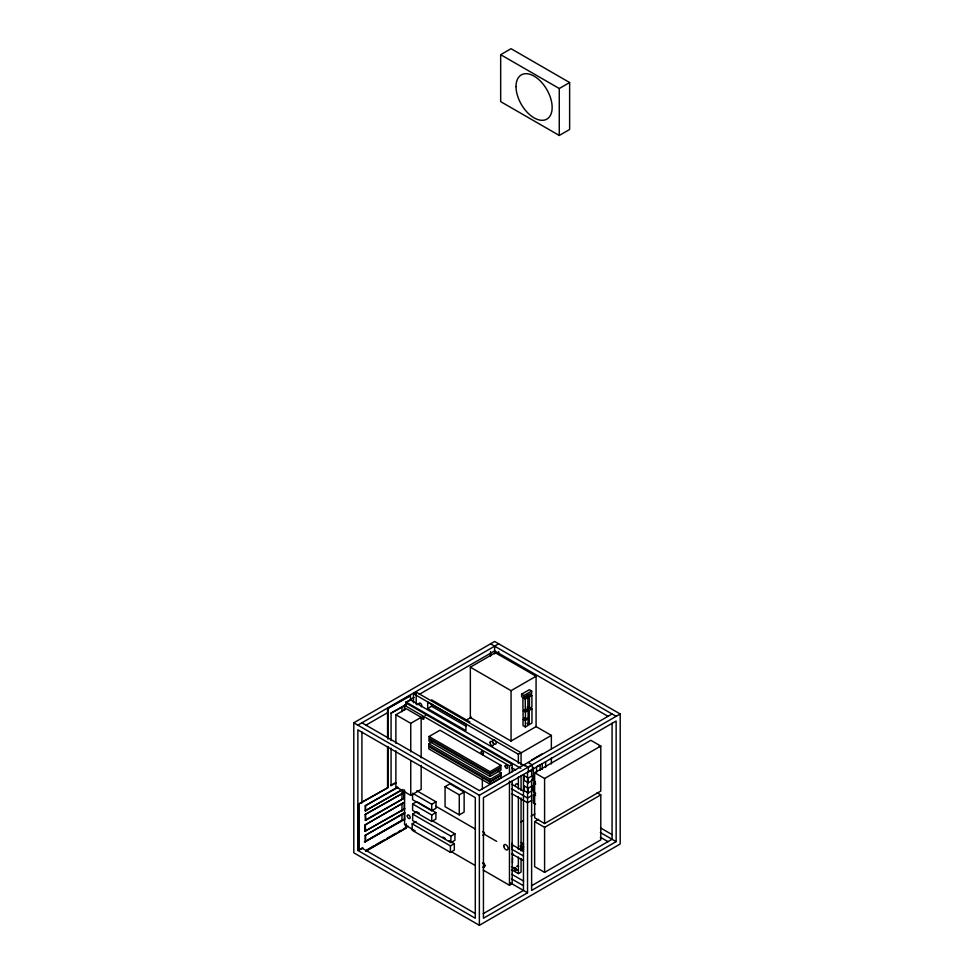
<?xml version="1.0" encoding="UTF-8"?>
<svg xmlns="http://www.w3.org/2000/svg" width="974" height="974" viewBox="0 0 974 974"><rect width="100%" height="100%" fill="white"/><g stroke="black" fill="none" stroke-linecap="round" stroke-linejoin="round"><path stroke-width="1.46" d="M500.673 54.678L511.046 48.7L569.632 82.534L569.632 129.481L559.271 135.459L500.673 101.637L500.673 54.678L559.271 88.512L569.632 82.534M353.793 722.793L494.634 641.476L620.207 713.979L620.207 843.983L479.366 925.3L353.793 852.798L353.793 722.793L479.366 795.295L620.207 713.979M357.86 725.143L498.7 643.826M387.567 737.403L387.567 708.609L410.298 695.485L410.687 700.026L405.914 702.339L405.914 704.92M413.487 702.765L413.487 693.707L416.202 692.137L521.066 752.683L521.066 764.773M387.567 708.609L410.687 695.716M365.822 725.24L387.871 712.505M414.011 697.421L410.103 699.673L524.937 765.966M419.21 694.413L494.634 650.875L608.153 716.414M405.914 702.339L410.298 699.807M470.345 667.178L495.352 652.726L536.077 676.236L536.077 726.616L511.058 741.056L470.345 717.546L470.345 667.178L511.058 690.676L536.077 676.236M512.178 771.871L512.178 764.31L407.302 703.764L390.684 713.333L404.941 705.553M395.882 743.284L395.882 714.758L406.316 708.743L421.17 717.327L421.17 757.857M427.683 708.548L465.925 730.622L465.925 724.157L427.683 702.071L427.683 708.548L431.579 706.296L465.998 726.166M395.882 714.758L410.748 723.341L421.17 717.327M429.084 736.514L439.968 730.232L500.904 765.406L500.904 767.232L490.019 773.526L429.084 738.341L429.084 736.514L490.019 771.7L500.904 765.406M466.363 720.054L471.44 717.12M497.434 770.799L501.196 772.966L501.196 774.878L490.263 781.197L428.779 745.707L428.779 743.795L432.432 741.689M521.638 694.17L529.357 689.714L531.682 691.053L531.682 693.573L523.963 698.029L521.638 696.69L521.638 694.17L523.963 695.509L531.682 691.053M527.104 698.407L527.104 695.521L529.576 694.097L531.901 695.436L531.901 706.966L529.43 708.39L527.104 707.051M525.266 699.125L527.871 697.628L527.871 709.145L525.266 710.643L522.941 709.303L522.941 697.786L525.266 699.125L525.266 710.643M527.104 695.521L529.43 696.86L531.901 695.436M357.86 850.448L475.3 918.251L475.3 797.645L357.86 729.843L357.86 850.448L363.034 847.989L358.554 850.119L358.554 804.159L387.956 787.637L387.956 746.729M395.724 782.621L390.684 785.531L396.114 782.852M358.554 804.159L387.956 787.637M525.753 709.23L528.078 710.582L528.078 717.534L525.424 719.068L523.099 717.716L523.099 710.764L524.864 709.742M527.811 708.524L529.637 707.465L531.962 708.816L531.962 723.049L529.235 724.619L526.91 723.28M523.099 710.764L525.424 712.104L528.078 710.582M526.91 709.048L529.235 710.387L531.962 708.816M403.078 789.451L365.238 810.843L365.238 805.79L397.514 787.162M365.238 805.79L397.903 787.382M523.026 719.141L525.351 720.48L528.115 718.885L528.115 725.374L525.351 726.969L523.026 725.63L523.026 719.141L524.864 718.069M365.238 810.843L401.385 789.975M365.189 814.483L404.32 792.361L404.32 798.047L365.591 820.4L365.189 814.483L404.32 792.361M365.189 820.181L404.32 798.047M395.882 750.784L395.882 786.809L410.748 795.393L421.17 789.378L421.17 765.357M364.994 831.236L404.673 808.797L364.994 831.236L364.994 824.978L402.968 803.063M364.994 824.978L404.271 802.308M418.053 802.308L435.902 812.608L435.902 819.073L431.738 821.484L412.623 810.441L412.623 803.976L416.775 801.578M445.069 786.651L449.927 783.839L464.135 792.045L464.135 812.097L459.278 814.897L445.069 806.691L445.069 786.651L459.278 794.857L464.135 792.045M365.189 835.388L404.502 812.681L404.502 818.988L365.189 841.682L365.189 835.388L404.904 812.913M364.349 841.999L401.97 820.278L401.97 814.252M431.981 820.583L454.931 833.829L454.931 840.294L450.901 842.62L412.659 820.546L412.659 814.081L416.689 811.756L419.234 813.229M365.189 841.682L404.904 819.219M431.713 804.268L435.987 801.809L435.987 808.274L431.713 810.745L412.586 799.703L412.586 793.238L431.713 804.268L431.713 810.745M413.487 693.707L518.363 754.253L521.066 752.683M520.895 752.999L551.369 735.407L551.369 748.921M490.044 774.415L500.965 768.121L500.965 770.178L490.044 776.485L429.01 741.251L429.01 739.181L490.044 774.415L490.044 776.485M404.539 709.839L404.539 705.334L509.463 765.881L512.178 764.31M367.113 849.803L373.602 846.053M376.195 844.555L383.987 840.063M386.581 838.565L395.663 833.318M398.256 831.82L400.85 830.323M403.443 828.825L408.069 826.159M449.221 840.708L454.322 843.654L454.322 850.119L450.426 852.372L412.185 830.286L412.185 823.821L416.081 821.581M366.565 850.424L406.304 827.937L406.304 823.846M365.652 851.41L406.304 827.937M428.779 743.795L490.263 779.285L501.196 772.966M412.623 803.976L431.738 815.007L435.902 812.608M489.946 781.952L501.013 775.56L501.013 777.812L489.946 784.192L428.828 748.909L428.828 746.656L489.946 781.952L489.946 784.192M531.585 759.988L542.165 753.876M612.074 713.979L479.366 790.596L361.926 722.793M528.334 767.256L532.401 764.907L532.401 769.606L528.334 771.956L528.334 767.256L524.255 764.907M534.641 772.759L590.841 740.313L600.788 746.047L600.788 791.083L544.588 823.529L534.641 817.795L534.641 772.759L544.588 778.494L600.788 746.047M528.249 778.056L532.315 775.706L532.315 780.405L528.249 782.755L524.17 780.405L524.17 775.706L528.249 778.056L528.249 782.755M528.152 788.234L532.23 785.884L532.23 790.584L528.152 792.933L524.085 790.584L524.085 785.884L528.152 788.234L528.152 792.933M412.659 814.081L450.901 836.155L454.931 833.829M531.621 795.709L527.543 798.059L511.74 788.928M412.185 823.821L450.426 845.907L454.322 843.654M531.621 800.409L527.543 802.759L511.74 793.627M520.895 822.044L523.44 820.583M531.061 816.175L534.86 813.984M597.062 792.739L600.788 794.881L600.788 839.917L544.588 872.375L534.641 866.629L534.641 821.593L538.561 819.329M534.641 821.593L544.588 827.34L600.788 794.881M519.994 846.126L523.683 843.995L521.078 842.498M519.994 848.366L523.683 846.248M520.092 849.304L523.732 847.197M521.309 850.521L523.732 849.109M511.8 869.855L518.363 873.641L521.066 872.071L521.066 858.471M483.25 870.123L509.463 885.269L512.178 883.698L512.178 780.941M483.262 913.661L523.476 890.431L523.476 774.525M531.451 885.829L612.074 839.284L612.074 723.195M527.543 772.175L527.543 892.781L483.433 918.251L483.433 797.645L616.14 721.028L616.14 841.633L531.621 890.431L531.621 780.004L532.315 780.405M490.567 643.826L616.14 716.328M525.534 696.288L527.871 697.628M599.095 746.206L600.154 746.814M535.797 726.421L551.369 735.407M431.579 699.831L469.821 721.904M528.334 762.557L532.401 764.907M406.036 702.023L520.871 768.316M532.315 775.706L531.621 775.304L531.621 769.825M511.74 767.743L515.648 770.008M535.493 781.952L533.362 780.734L533.362 767.816M535.712 783.96L533.582 782.731L533.582 792.264L535.712 793.493M600.483 827.9L612.232 834.681M600.325 832.502L616.14 841.633M535.603 795.441L533.484 794.212L533.484 803.1L535.603 804.329M511.886 784.326L523.635 791.107M600.325 837.202L608.153 841.719M511.886 844.592L523.635 851.361M416.86 790.766L435.987 801.809M511.74 849.194L523.476 855.976M435.987 806.35L475.495 829.166M482.763 831.589A2.252 1.303 60 0 1 483.944 834.036L496.667 841.378M511.703 853.881L523.476 860.675M511.898 866.775L518.448 870.561M511.849 874.323L523.622 881.117M442.853 837.031L445.398 838.504M511.703 878.938L523.476 885.731M510.425 882.907L527.543 892.781M415.082 830.773L404.587 824.71L404.587 789.963M451.79 851.958L475.385 865.582M361.926 848.098L475.458 913.636M559.271 88.512L559.271 135.459M551.369 757.918L551.369 763.933M545.647 761.729L545.647 767.475M544.588 778.494L544.588 823.529M544.588 827.34L544.588 872.375M542.274 763.677L542.274 769.423M540.12 770.471L540.12 764.724L536.552 766.781L536.552 772.528M529.43 696.86L529.43 708.39M529.235 710.387L529.235 724.619M525.424 712.104L525.424 719.068M525.351 720.48L525.351 726.969M523.963 695.509L523.963 698.029M521.066 775.353L521.066 790.462M521.066 798.023L521.066 850.911M518.363 754.253L518.363 763.324M518.363 776.923L518.363 789.013M518.363 796.562L518.363 849.462M518.363 857.01L518.363 873.641M512.799 853.516L512.799 855.428M512.567 857.948L512.567 860.005M512.507 860.833L512.507 862.66M511.058 690.676L511.058 741.056M509.463 765.881L509.463 773.429M509.463 780.99L509.463 885.269M498.7 651.545L498.7 654.552M494.634 646.176L494.634 653.895M490.567 651.545L490.567 656.062M490.263 779.285L490.263 781.197M490.019 771.7L490.019 773.526M482.361 753.961L482.361 754.704M482.361 778.993L482.361 789.451M479.366 795.295L479.366 925.3M459.278 794.857L459.278 814.897M450.901 836.155L450.901 842.62M450.426 845.907L450.426 852.372M431.738 815.007L431.738 821.484M431.579 703.703L431.579 706.296M416.202 692.137L416.202 704.226M410.748 723.341L410.748 751.867M410.748 760.864L410.748 795.393M406.304 702.558L406.304 705.139M406.036 824.978L406.036 827.328M405.914 824.978L405.914 827.705M404.587 705.334L404.587 709.863M404.271 803.562L404.271 808.566M403.93 792.13L403.93 797.816M401.97 707.209L401.97 711.738M401.97 791.643L401.97 799.179M401.97 803.696L401.97 811.232M391.073 713.565L391.073 740.642M391.073 748.154L391.073 785.762M387.956 708.841L387.956 739.144M387.567 746.498L387.567 787.418M365.627 806.022L365.627 811.074M365.591 814.714L365.591 820.4M365.591 835.619L365.591 841.913M365.396 825.209L365.396 831.467M361.926 732.01L361.926 802.868M358.943 804.39L358.943 850.351M516.768 866.458A1.729 0.998 60 0 1 518.558 866.629M418.893 703.91A2.07 1.193 60 0 1 421.036 703.788A2.07 1.193 60 0 1 421.292 706.734M493.976 739.777A2.472 1.424 60 0 1 496.143 742.395A2.472 1.424 60 0 1 494.962 744.209A2.472 1.424 60 0 1 492.795 741.604M492.771 740.544A2.472 1.424 60 0 1 493.197 739.875M515.38 785.592A3.056 1.765 60 0 1 518.448 784.886M416.702 704.628A2.07 1.193 60 0 1 417.383 704.652M483.944 834.036A2.252 1.303 60 0 1 482.763 835.132M482.459 863.037A2.472 1.424 60 0 1 484.602 866.032A2.472 1.424 60 0 1 482.824 867.225M484.662 833.087A2.252 1.303 60 0 1 483.944 832.198M485.527 865.655A2.472 1.424 60 0 1 485.076 865.314M484.662 864.863A2.472 1.424 60 0 1 483.883 863.159M511.667 843.314A3.056 1.765 60 0 1 511.813 847.356M425.09 715.415A1.303 0.755 60 0 1 425.516 715.415M514.016 868.358A1.729 0.998 60 0 0 515.843 870.634A1.729 0.998 60 0 0 515.843 868.199A1.729 0.998 60 0 0 514.016 868.358M490.007 742.602A2.472 1.424 60 0 0 492.674 745.804A2.472 1.424 60 0 0 492.588 742.273A2.472 1.424 60 0 0 490.007 742.602M481.253 752.05A1.558 0.901 60 0 0 482.909 754.107A1.558 0.901 60 0 0 482.909 751.904A1.558 0.901 60 0 0 481.253 752.05M505.129 766.148A1.729 0.998 60 0 0 506.955 768.425A1.729 0.998 60 0 0 506.955 765.978A1.729 0.998 60 0 0 505.129 766.148M422.083 717.814A1.303 0.755 60 0 0 423.593 719.287A1.303 0.755 60 0 0 423.276 717.29A1.303 0.755 60 0 0 422.083 717.814M407.29 816.066A2.07 1.193 60 0 0 409.591 818.623A2.07 1.193 60 0 0 409.372 815.579A2.07 1.193 60 0 0 407.29 816.066M503.802 846.443A3.056 1.765 60 0 0 507.308 849.949A3.056 1.765 60 0 0 506.663 845.322A3.056 1.765 60 0 0 503.802 846.443M516.025 86.625A25.555 14.756 60 0 0 543.163 120.277A25.555 14.756 60 0 0 543.078 84.093A25.555 14.756 60 0 0 516.025 86.625"/></g></svg>
